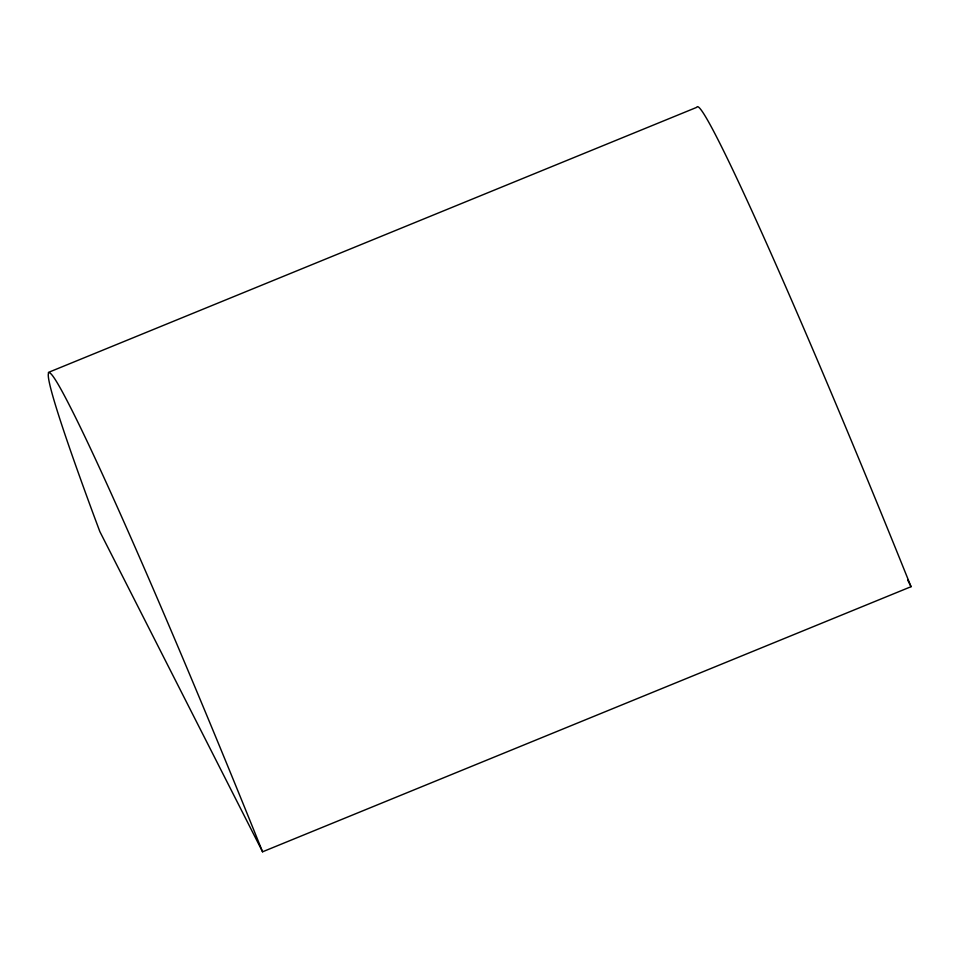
<?xml version="1.0" encoding="UTF-8"?>
<svg xmlns="http://www.w3.org/2000/svg" width="959" height="959" viewBox="0 0 959 959"><rect width="100%" height="100%" fill="white"/><g stroke="black" fill="none" stroke-linecap="round" stroke-linejoin="round"><path stroke-width="1.44" d="M48.358 372.428L696.833 107.312A456.292 16.723 67.8 0 1 903.282 567.428L911.05 586.692L262.574 851.796L99.832 531.562L94.234 516.553A456.292 16.723 67.8 0 1 69.887 406.196A456.292 16.723 67.8 0 1 254.806 832.544L262.574 851.796M907.658 580.015L911.05 586.692"/></g></svg>
